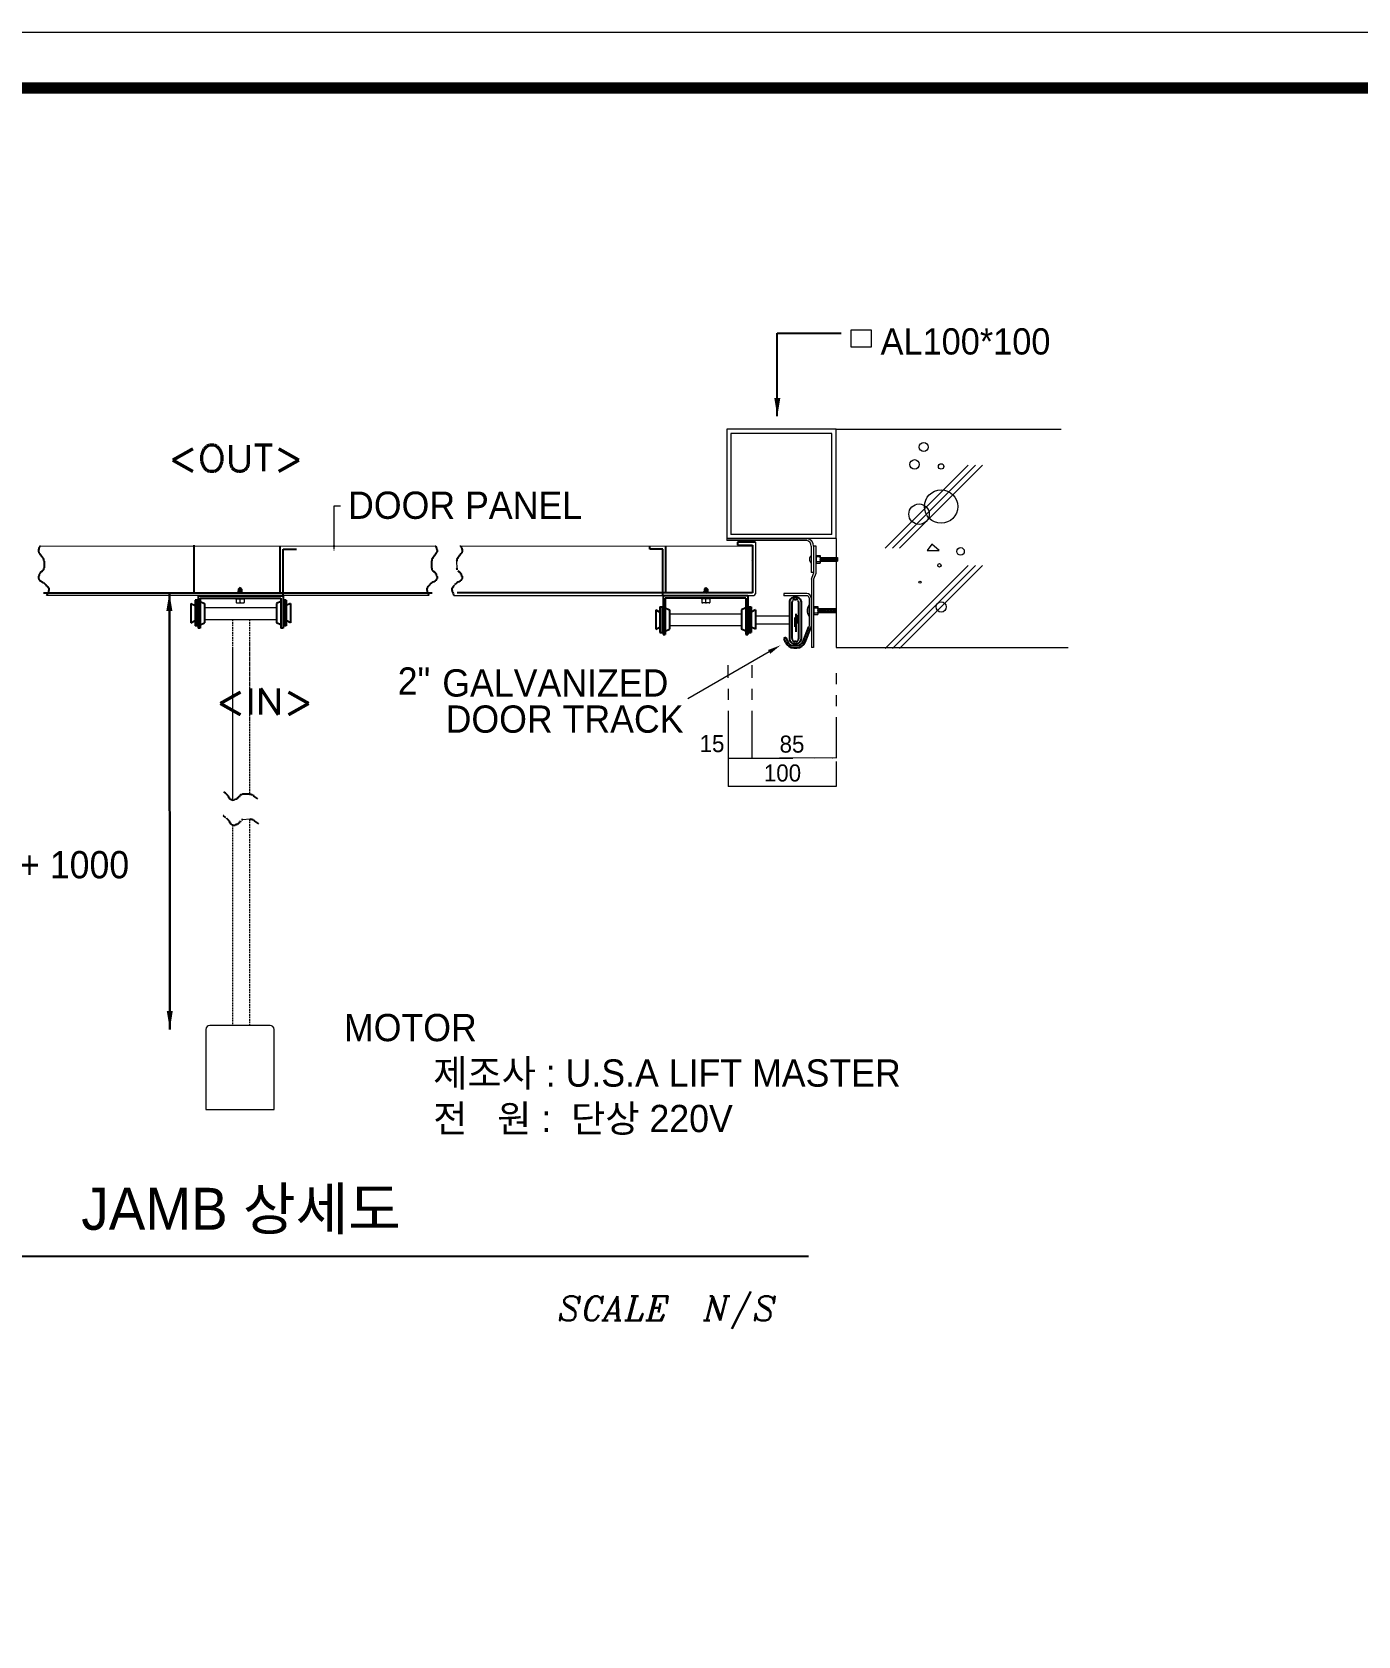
# Model space of a CAD drawing. Header units: millimetres. Extents: x 37414 to 54689, y 15261 to 27488.
# Drawn here: x 40704 to 45759, y 21375 to 27488 of the extents above; entities that cross this region are included whole.
import ezdxf
from ezdxf.enums import TextEntityAlignment as Align

# ---------------------------------------------------------------- set-up
doc = ezdxf.new("R2010")
doc.units = ezdxf.units.MM
doc.linetypes.add('DASHED2', pattern=[9.525, 6.35, -3.175])
doc.linetypes.add('HIDDEN', pattern=[0.375, 0.25, -0.125])
doc.layers.get('0').update_dxf_attribs({"lineweight": 13})
for name, color, linetype in [('BORDER', 2, 'Continuous'), ('DIM', 7, 'Continuous'), ('DIMENSION', 1, 'Continuous'), ('FORM', 7, 'Continuous'), ('GREEN', 3, 'Continuous'), ('HEAVY', 5, 'Continuous'), ('LIGHT', 1, 'Continuous'), ('LINE2', 5, 'Continuous'), ('MEDIUM', 2, 'Continuous')]:
    doc.layers.add(name, color=color, linetype=linetype)
doc.layers.add('치수', color=7, linetype='Continuous', lineweight=13)
doc.styles.add('ITALICC', font='italicc', dxfattribs={"height": 138.122195})
doc.styles.get("Standard").update_dxf_attribs({"font": 'Gulim.ttf'})
doc.dimstyles.new('ISO-25', dxfattribs={"dimtxt": 2.5, "dimasz": 2.5, "dimexe": 1.25, "dimexo": 0.625, "dimtad": 1, "dimtxsty": 'Standard', "dimcen": 2.5, "dimadec": 0, "dimazin": 0, "dimtfac": 1, "dimtmove": 0, "dimatfit": 3, "dimfxl": 0, "dimarcsym": 0})

msp = doc.modelspace()

# ---------------------------------------------------------------- linework, layer by layer
at = {"color": 251}
msp.add_line((37414.4, 27488.3), (54689.1, 27488.3), dxfattribs=at)
for p, q in [((43768.8, 25974.2), (44627.6, 25974.2)), ((43461.4, 25543.6), (43461.4, 25346.7)), ((42217.1, 25341.1), (40759, 25341.1)), ((42312.6, 25341.1), (43455.8, 25341.1)), ((43768.8, 25142.1), (44653.6, 25142.1))]:
    msp.add_line(p, q)
at = {"color": 5}
for p, q in [((43956.2, 25521.5), (44272.7, 25838)), ((43983.8, 25521.5), (44300.3, 25838)), ((44011.4, 25521.5), (44327.9, 25838)), ((43352.8, 25558.2), (43352.8, 25550)), ((43357.4, 25558.2), (43659.2, 25558.2)), ((43357.4, 25550), (43352.8, 25550)), ((43657.8, 25550), (43357.4, 25550)), ((43674.6, 25529.3), (43674.6, 25428.4)), ((43683, 25529.3), (43683, 25428.4)), ((43683.4, 25529.5), (43691.8, 25529.5)), ((43683.4, 25529.5), (43683.4, 25424.3)), ((43691.8, 25529.5), (43691.8, 25424.3)), ((43692.4, 25495), (43692.4, 25462.1)), ((43693.2, 25495), (43692.4, 25495)), ((43693.2, 25495), (43693.2, 25462.1)), ((43693.2, 25493.7), (43708.4, 25493.7)), ((43708.4, 25493.7), (43707.2, 25488)), ((43708.4, 25493.7), (43708.4, 25463.4)), ((42321.9, 25471), (42323.7, 25443.9)), ((43673.6, 25492.7), (43673.6, 25464.5)), ((43673.6, 25492.7), (43674.5, 25492.7)), ((43673.7, 25464.4), (43674.5, 25464.4)), ((43693.2, 25462.1), (43692.4, 25462.1)), ((43707.2, 25488), (43693.2, 25488)), ((43707.4, 25469), (43693.2, 25469)), ((43693.2, 25463.4), (43708.4, 25463.4)), ((43707.2, 25488), (43708.2, 25479.4)), ((43708.3, 25477.7), (43707.4, 25469)), ((43707.4, 25469), (43708.4, 25463.4)), ((43708.4, 25486.1), (43714.4, 25486.1)), ((43708.4, 25470.9), (43714.4, 25470.9)), ((43712.3, 25486.1), (43711.2, 25470.9)), ((43714.4, 25486.1), (43720.5, 25486.1)), ((43714.4, 25470.9), (43720.5, 25470.9)), ((43716.5, 25486.1), (43715.4, 25470.9)), ((43720.7, 25486.1), (43719.7, 25470.9)), ((43720.5, 25486.1), (43726.5, 25486.1)), ((43720.5, 25470.9), (43726.5, 25470.9)), ((43724.9, 25486.1), (43723.9, 25470.9)), ((43726.5, 25486.1), (43732.6, 25486.1)), ((43726.5, 25470.9), (43732.6, 25470.9)), ((43729.1, 25486.1), (43728.1, 25470.9)), ((43733.3, 25486.1), (43732.3, 25470.9)), ((43732.6, 25486.1), (43738.6, 25486.1)), ((43732.6, 25470.9), (43738.6, 25470.9)), ((43737.6, 25486.1), (43736.5, 25470.9)), ((43738.6, 25486.1), (43744.7, 25486.1)), ((43738.6, 25470.9), (43744.7, 25470.9)), ((43741.8, 25486.1), (43740.7, 25470.9)), ((43744.7, 25486.1), (43750.7, 25486.1)), ((43744.7, 25470.9), (43750.7, 25470.9)), ((43746, 25486.1), (43745, 25470.9)), ((43750.2, 25486.1), (43749.2, 25470.9)), ((43750.7, 25486.1), (43756.8, 25486.1)), ((43750.7, 25470.9), (43756.8, 25470.9)), ((43754.4, 25486.1), (43753.4, 25470.9)), ((43756.8, 25486.1), (43762.8, 25486.1)), ((43756.8, 25470.9), (43762.8, 25470.9)), ((43758.6, 25486.1), (43757.6, 25470.9)), ((43762.9, 25486.1), (43761.8, 25470.9)), ((43762.8, 25486.1), (43768.9, 25486.1)), ((43762.8, 25470.9), (43768.9, 25470.9)), ((43767.1, 25486.1), (43766, 25470.9)), ((43768.9, 25486.1), (43774.9, 25486.1)), ((43768.9, 25470.9), (43774.9, 25470.9)), ((43771.3, 25486.1), (43770.3, 25470.9)), ((43774.9, 25486.1), (43774.9, 25470.9)), ((43956.2, 25138.6), (44272.7, 25455.2)), ((43983.8, 25138.6), (44300.3, 25455.2)), ((44011.4, 25138.6), (44327.9, 25455.2)), ((43683, 25428.4), (43674.6, 25428.4)), ((43675, 25403.3), (43683.4, 25424.3)), ((43675, 25403.3), (43675, 25142.1)), ((43691.8, 25424.3), (43683.4, 25403.3)), ((43683.4, 25403.3), (43683.4, 25142.1)), ((41479.6, 25329.6), (41515.2, 25329.6)), ((41479.6, 25328.1), (41479.6, 25329.6)), ((41479.6, 25328.1), (41497.4, 25326.9)), ((41482.5, 25327.9), (41482.5, 25313.6)), ((41482.5, 25314.8), (41483.7, 25313.5)), ((41483.3, 25312.8), (41511.9, 25312.8)), ((41485.6, 25312.8), (41494.6, 25312.8)), ((41497.6, 25314.8), (41496.4, 25313.5)), ((41497.4, 25326.9), (41515.2, 25328.1)), ((41497.6, 25314.8), (41497.6, 25329.6)), ((41497.6, 25314.8), (41498.8, 25313.5)), ((41500.6, 25312.8), (41509.7, 25312.8)), ((41512.8, 25314.8), (41511.5, 25313.5)), ((41512.8, 25327.9), (41512.8, 25313.6)), ((41515.2, 25328.1), (41515.2, 25329.6)), ((43290.8, 25329.6), (43255.2, 25329.6)), ((43255.2, 25328.1), (43255.2, 25329.6)), ((43273, 25326.9), (43255.2, 25328.1)), ((43257.7, 25327.9), (43257.7, 25313.6)), ((43257.7, 25314.8), (43258.9, 25313.5)), ((43287.1, 25312.8), (43258.5, 25312.8)), ((43269.8, 25312.8), (43260.7, 25312.8)), ((43272.8, 25314.8), (43271.6, 25313.5)), ((43272.8, 25314.8), (43272.8, 25329.6)), ((43272.8, 25314.8), (43274.1, 25313.5)), ((43290.8, 25328.1), (43273, 25326.9)), ((43284.9, 25312.8), (43275.9, 25312.8)), ((43287.9, 25314.8), (43286.7, 25313.5)), ((43287.9, 25327.9), (43287.9, 25313.6)), ((43290.8, 25328.1), (43290.8, 25329.6)), ((43657.7, 25348), (43569.3, 25348)), ((43569.3, 25348), (43569.3, 25339.6)), ((43657.7, 25339.6), (43569.3, 25339.6)), ((43666.1, 25331.2), (43666.1, 25223.8)), ((43674.5, 25331.2), (43674.5, 25223.8)), ((43592.4, 25261.5), (43461.4, 25261.5)), ((43665, 25304), (43665, 25262.2)), ((43665.1, 25304.2), (43665.9, 25304.2)), ((43665.1, 25262), (43665.9, 25262)), ((43683.9, 25299.4), (43683.9, 25266.5)), ((43684.6, 25299.4), (43683.9, 25299.4)), ((43684.6, 25266.5), (43683.9, 25266.5)), ((43684.6, 25299.4), (43684.6, 25266.5)), ((43684.6, 25298.1), (43699.8, 25298.1)), ((43698.6, 25292.3), (43684.6, 25292.3)), ((43698.8, 25273.3), (43684.6, 25273.3)), ((43684.6, 25267.8), (43699.8, 25267.8)), ((43699.8, 25298.1), (43698.6, 25292.3)), ((43698.6, 25292.3), (43699.7, 25283.8)), ((43699.7, 25282), (43698.8, 25273.3)), ((43698.8, 25273.3), (43699.8, 25267.8)), ((43699.8, 25298.1), (43699.8, 25267.8)), ((43699.9, 25291), (43706, 25291)), ((43699.9, 25275.8), (43706, 25275.8)), ((43703.9, 25291), (43702.8, 25275.8)), ((43706, 25291), (43712, 25291)), ((43706, 25275.8), (43712, 25275.8)), ((43708.1, 25291), (43707, 25275.8)), ((43712.3, 25291), (43711.2, 25275.8)), ((43712, 25291), (43718.1, 25291)), ((43712, 25275.8), (43718.1, 25275.8)), ((43716.5, 25291), (43715.5, 25275.8)), ((43718.1, 25291), (43724.1, 25291)), ((43718.1, 25275.8), (43724.1, 25275.8)), ((43720.7, 25291), (43719.7, 25275.8)), ((43724.9, 25291), (43723.9, 25275.8)), ((43724.1, 25291), (43730.2, 25291)), ((43724.1, 25275.8), (43730.2, 25275.8)), ((43729.2, 25291), (43728.1, 25275.8)), ((43730.2, 25291), (43736.3, 25291)), ((43730.2, 25275.8), (43736.3, 25275.8)), ((43733.4, 25291), (43732.3, 25275.8)), ((43736.3, 25291), (43742.3, 25291)), ((43736.3, 25275.8), (43742.3, 25275.8)), ((43737.6, 25291), (43736.6, 25275.8)), ((43741.8, 25291), (43740.8, 25275.8)), ((43742.3, 25291), (43748.4, 25291)), ((43742.3, 25275.8), (43748.4, 25275.8)), ((43746, 25291), (43745, 25275.8)), ((43748.4, 25291), (43754.4, 25291)), ((43748.4, 25275.8), (43754.4, 25275.8)), ((43750.2, 25291), (43749.2, 25275.8)), ((43754.5, 25291), (43753.4, 25275.8)), ((43754.4, 25291), (43760.5, 25291)), ((43754.4, 25275.8), (43760.5, 25275.8)), ((43758.7, 25291), (43757.6, 25275.8)), ((43760.5, 25291), (43766.5, 25291)), ((43760.5, 25275.8), (43766.5, 25275.8)), ((43762.9, 25291), (43761.9, 25275.8)), ((43766.5, 25291), (43766.5, 25275.8)), ((43592.4, 25231.5), (43461.4, 25231.5)), ((43683.4, 25142.1), (43675, 25142.1)), ((41534.7, 24488.4), (41507.7, 24485.5))]:
    msp.add_line(p, q, dxfattribs=at)
at = {"color": 1}
for p, q in [((41855, 25682.2), (41880.2, 25682.2)), ((41855, 25531.9), (41855, 25682.2)), ((43461.4, 25285.6), (43461.4, 25231.5))]:
    msp.add_line(p, q, dxfattribs=at)
at = {"lineweight": 13}
for p, q in [((43768.8, 25558.2), (43352.8, 25558.2)), ((43753.2, 25573.8), (43368.4, 25573.8))]:
    msp.add_line(p, q, dxfattribs=at)
at = {"color": 3}
for p, q in [((40734, 25524.9), (40734, 25524.9)), ((42343.2, 25527.3), (42343.2, 25527.3)), ((40750.3, 25465.8), (40750.3, 25465.8)), ((42322.4, 25476.8), (42322.4, 25476.8)), ((43446, 25475), (43446, 25475)), ((40752.9, 25384.7), (40752.9, 25384.7)), ((43264.4, 25358.9), (43264.4, 25358.9)), ((41540.5, 24488.1), (41540.5, 24488.1))]:
    msp.add_line(p, q, dxfattribs=at)
at = {"color": 2}
for p, q in [((41361.5, 25294.4), (41636.3, 25294.4)), ((41362.9, 25249), (41637.7, 25249)), ((43408.9, 25269.8), (43134.1, 25269.8)), ((43407.5, 25224.5), (43132.7, 25224.5))]:
    msp.add_line(p, q, dxfattribs=at)
at = {"color": 3, "lineweight": 5, "const_width": 12.6}
for points in [[(41498.6, 24972.4), (41421.7, 24929.1)], [(41537.1, 24986.8), (41537.1, 24885.8)], [(41575.6, 24986.8), (41642.9, 24885.8)], [(41575.6, 24986.8), (41575.6, 24885.8)], [(41642.9, 24986.8), (41642.9, 24885.8)], [(41681.4, 24972.4), (41758.3, 24929.1)], [(41421.7, 24929.1), (41498.6, 24885.8)], [(41758.3, 24929.1), (41681.4, 24885.8)]]:
    msp.add_lwpolyline(points, dxfattribs=at)
at = {"color": 5}
for centre, radius, start, end in [((43653.6, 25529.3), 29.5, 0, 78.99145), ((43653.6, 25529.3), 21, 0, 78.52166), ((43687.3, 25478.6), 19.7, 134.05553, 225.64198), ((43700.7, 25478.5), 7.57, 354.13015, 7.08841), ((41483.3, 25313.6), 0.841, 180, 270), ((41485.6, 25315.3), 2.52, 224.36579, 270), ((41494.6, 25315.3), 2.52, 270, 315.63421), ((41500.6, 25315.3), 2.52, 224.36579, 270), ((41509.7, 25315.3), 2.52, 270, 315.63421), ((41511.9, 25313.6), 0.841, 270, 0), ((43258.5, 25313.6), 0.841, 180, 270), ((43260.7, 25315.3), 2.52, 224.36579, 270), ((43269.8, 25315.3), 2.52, 270, 315.63421), ((43275.9, 25315.3), 2.52, 224.36579, 270), ((43284.9, 25315.3), 2.52, 270, 315.63421), ((43287.1, 25313.6), 0.841, 270, 0), ((43657.7, 25331.2), 16.8, 0, 90), ((43657.7, 25331.2), 8.41, 0, 90), ((43698.8, 25283.1), 39.8, 148.0399, 211.98331), ((43692.1, 25282.8), 7.57, 354.13015, 7.08841), ((43657.7, 25223.8), 8.41, 338, 0), ((43657.7, 25223.8), 16.8, 338, 0)]:
    msp.add_arc(centre, radius, start, end, dxfattribs=at)
msp.add_arc((43455.8, 25346.7), 5.57, 270, 0)
at = {"color": 1}
msp.add_solid([(41859.2, 25531.9), (41850.8, 25531.9), (41855, 25506.6)], dxfattribs=at)
at = {"layer": 'BORDER', "color": 4}
msp.add_line((39967.6, 22822), (43663.8, 22822), dxfattribs=at)
at = {"layer": 'DIM', "lineweight": 9}
for p, q in [((43768.8, 25558.2), (43768.8, 25142.1)), ((44134.5, 25536.1), (44116.3, 25512.7)), ((44116.3, 25512.7), (44161.8, 25512.7)), ((44161.8, 25512.7), (44134.5, 25536.1)), ((44161.8, 25512.7), (44161.8, 25512.7)), ((41366.5, 23687), (41366.5, 23382)), ((41611.5, 23702), (41381.5, 23702)), ((41626.5, 23382), (41626.5, 23687)), ((41366.5, 23382), (41626.5, 23382))]:
    msp.add_line(p, q, dxfattribs=at)
at = {"layer": 'DIM', "linetype": 'DASHED2', "lineweight": 9}
for p, q in [((41467.8, 25249), (41467.8, 24559.6)), ((41532.8, 25249), (41532.8, 24583)), ((41467.8, 25141.8), (41467.8, 24559.6)), ((41532.8, 25164.1), (41532.8, 24583)), ((41467.8, 24465.9), (41467.8, 23702)), ((41532.8, 24488.2), (41532.8, 23702))]:
    msp.add_line(p, q, dxfattribs=at)
at = {"layer": 'DIM', "lineweight": 13}
for points in [[(43768.8, 25558.2), (43768.8, 25974.2), (43352.8, 25974.2), (43352.8, 25558.2)], [(43753.2, 25573.8), (43753.2, 25958.6), (43368.4, 25958.6), (43368.4, 25573.8)]]:
    msp.add_lwpolyline(points, dxfattribs=at)
at = {"layer": 'DIM', "lineweight": 9}
for centre, radius in [((44103.3, 25906.6), 16.9), ((44068.2, 25840.3), 18.2), ((44169.6, 25832.5), 10.4), ((44169.6, 25679.8), 63.7), ((44085.4, 25650.7), 39), ((44243.7, 25508.8), 14.3), ((44163.1, 25455.5), 6.5), ((44089, 25391.8), 3.9), ((44169.6, 25296.9), 19.5)]:
    msp.add_circle(centre, radius, dxfattribs=at)
for centre, start, end in [((41381.5, 23687), 90, 180), ((41611.5, 23687), 0, 90)]:
    msp.add_arc(centre, 15, start, end, dxfattribs=at)
at = {"layer": 'DIMENSION', "linetype": 'HIDDEN'}
msp.add_lwpolyline([(43626.2, 25175, -0.414214), (43617, 25165.8), (43610.8, 25165.8, -0.414214), (43601.6, 25175), (43601.6, 25316.4, -0.414214), (43610.8, 25325.6), (43617, 25325.6, -0.414214), (43626.2, 25316.4)], format="xyb", close=True, dxfattribs=at)
at = {"layer": 'FORM', "const_width": 42.6}
msp.add_lwpolyline([(37627.8, 27274.8), (54475.7, 27274.8), (54475.7, 15474.9), (37627.8, 15474.9)], close=True, dxfattribs=at)
at = {"layer": 'GREEN'}
for p, q in [((41320.5, 25532.9), (41320.5, 25351.4)), ((41650.1, 25351.4), (41650.1, 25529)), ((41661.2, 25341.1), (41661.2, 25517.6)), ((41661.2, 25517.6), (41711.9, 25517.6)), ((43058.6, 25517.6), (43058.6, 25528.4)), ((43109.2, 25517.6), (43058.6, 25517.6)), ((43109.2, 25341.1), (43109.2, 25517.6)), ((43120.3, 25351.4), (43120.3, 25529)), ((43393.8, 25532.9), (43449.9, 25532.9)), ((43449.9, 25532.9), (43449.9, 25351.4)), ((40747.4, 25351.4), (42228.7, 25351.4)), ((41320.5, 25351.4), (41650.1, 25351.4)), ((43449.9, 25351.4), (42324.2, 25351.4)), ((42972.8, 25351.4), (42643.2, 25351.4)), ((43449.9, 25351.4), (43120.3, 25351.4))]:
    msp.add_line(p, q, dxfattribs=at)
at = {"layer": 'HEAVY', "color": 5}
for p, q in [((43643.3, 25165.7), (43665.5, 25220.7)), ((43651.1, 25162.5), (43673.3, 25217.5)), ((43577.6, 25180.3), (43569.8, 25177.1)), ((43569.8, 25177.1), (43575.6, 25162.5)), ((43577.6, 25180.3), (43583.4, 25165.7)), ((43607.5, 25149.5), (43619.2, 25149.5)), ((43607.5, 25141.1), (43619.2, 25141.1))]:
    msp.add_line(p, q, dxfattribs=at)
msp.add_lwpolyline([(43635.4, 25175, -0.414214), (43617, 25156.5), (43610.8, 25156.5, -0.414214), (43592.4, 25175), (43592.4, 25316.4, -0.414214), (43610.8, 25334.8), (43617, 25334.8, -0.414214), (43635.4, 25316.4)], format="xyb", close=True, dxfattribs=at)
for centre, radius, start, end in [((43607.5, 25175.4), 34.3, 202, 270), ((43607.5, 25175.4), 25.9, 202, 270), ((43619.2, 25175.4), 25.9, 270, 338), ((43619.2, 25175.4), 34.3, 270, 338)]:
    msp.add_arc(centre, radius, start, end, dxfattribs=at)
at = {"layer": 'LIGHT'}
for p, q in [((41490.9, 25365.3), (41496.8, 25370.8)), ((41496.8, 25370.8), (41502.7, 25365.1)), ((43267.2, 25365.3), (43273.1, 25370.8)), ((43273.1, 25370.8), (43279, 25365.1)), ((41489.1, 25354.9), (41490.9, 25356.8)), ((41490.5, 25353.6), (41489.1, 25354.9)), ((41489.1, 25354.9), (41504.6, 25353.6)), ((41489.1, 25352.1), (41490.5, 25353.6)), ((41490.1, 25351.2), (41489.1, 25352.1)), ((41489.1, 25352.1), (41499.6, 25351.2)), ((41490.9, 25365.3), (41490.9, 25356.8)), ((41490.9, 25365.3), (41494.9, 25365.3)), ((41495.1, 25365.4), (41496.8, 25357)), ((41502.7, 25365.1), (41502.7, 25355.2)), ((41504.6, 25353.6), (41502.7, 25355.2)), ((41503.1, 25352), (41504.6, 25353.6)), ((41504.1, 25351.2), (41503.1, 25352)), ((43265.3, 25354.9), (43267.2, 25356.8)), ((43266.8, 25353.6), (43265.3, 25354.9)), ((43265.3, 25354.9), (43280.8, 25353.6)), ((43265.3, 25352.1), (43266.8, 25353.6)), ((43266.3, 25351.2), (43265.3, 25352.1)), ((43265.3, 25352.1), (43275.9, 25351.2)), ((43267.2, 25365.3), (43267.2, 25356.8)), ((43267.2, 25365.3), (43271.2, 25365.3)), ((43271.4, 25365.4), (43273.1, 25357)), ((43279, 25365.1), (43279, 25355.2)), ((43280.8, 25353.6), (43279, 25355.2)), ((43279.4, 25352), (43280.8, 25353.6)), ((43280.3, 25351.2), (43279.4, 25352)), ((43612.1, 25256.4), (43612.1, 25221.5)), ((43615.8, 25271.4), (43615.8, 25201.6)), ((43619.6, 25265.2), (43619.6, 25234))]:
    msp.add_line(p, q, dxfattribs=at)
for centre, radius, start, end in [((41501, 25366.5), 6, 134.33236, 190.02036), ((43277.3, 25366.5), 6, 134.33236, 190.02036), ((41487.4, 25279.5), 76.9, 78.22724, 87.68394), ((41487.4, 25276.7), 76.9, 78.22724, 87.68394), ((43263.7, 25279.5), 76.9, 78.22724, 87.68394), ((43263.7, 25276.7), 76.9, 78.22724, 87.68394)]:
    msp.add_arc(centre, radius, start, end, dxfattribs=at)
at = {"layer": 'LINE2'}
for p, q in [((40729.8, 25518), (40728, 25514.4)), ((40728, 25514.4), (40728, 25507.1)), ((40728, 25507.1), (40729.8, 25505.3)), ((40731.6, 25523.4), (40729.8, 25521.6)), ((40729.8, 25521.6), (40729.8, 25518)), ((40729.8, 25505.3), (40729.8, 25503.5)), ((40729.8, 25503.5), (40733.5, 25499.9)), ((40733.5, 25527), (40731.6, 25525.2)), ((40731.6, 25525.2), (40731.6, 25523.4)), ((40733.5, 25528.8), (40733.5, 25527)), ((40735.3, 25528.8), (40733.5, 25528.8)), ((40733.5, 25499.9), (40735.3, 25496.3)), ((40735.3, 25530.6), (40735.3, 25528.8)), ((40735.3, 25496.3), (40738.9, 25492.7)), ((42240.8, 25496.3), (42237.2, 25492.7)), ((42240.8, 25530.6), (42240.8, 25528.8)), ((42240.8, 25528.8), (42242.6, 25528.8)), ((42242.6, 25499.9), (42240.8, 25496.3)), ((42242.6, 25528.8), (42242.6, 25527)), ((42242.6, 25527), (42244.4, 25525.2)), ((42246.3, 25503.5), (42242.6, 25499.9)), ((42244.4, 25525.2), (42244.4, 25523.4)), ((42244.4, 25523.4), (42246.3, 25521.6)), ((42246.3, 25521.6), (42246.3, 25518)), ((42246.3, 25518), (42248.1, 25514.4)), ((42248.1, 25507.1), (42246.3, 25505.3)), ((42246.3, 25505.3), (42246.3, 25503.5)), ((42248.1, 25514.4), (42248.1, 25507.1)), ((42336.3, 25496.3), (42332.7, 25492.7)), ((42336.3, 25530.6), (42336.3, 25528.8)), ((42336.3, 25528.8), (42338.1, 25528.8)), ((42338.1, 25499.9), (42336.3, 25496.3)), ((42338.1, 25528.8), (42338.1, 25527)), ((42338.1, 25527), (42340, 25525.2)), ((42341.8, 25503.5), (42338.1, 25499.9)), ((42340, 25525.2), (42340, 25523.4)), ((42340, 25523.4), (42341.8, 25521.6)), ((42341.8, 25521.6), (42341.8, 25518)), ((42341.8, 25518), (42343.6, 25514.4)), ((42343.6, 25507.1), (42341.8, 25505.3)), ((42341.8, 25505.3), (42341.8, 25503.5)), ((42343.6, 25514.4), (42343.6, 25507.1)), ((40738.9, 25492.7), (40740.7, 25489.1)), ((40740.7, 25489.1), (40744.3, 25487.2)), ((40744.3, 25434.8), (40740.7, 25433)), ((40740.7, 25433), (40740.7, 25431.2)), ((40744.3, 25487.2), (40744.3, 25483.6)), ((40744.3, 25483.6), (40746.1, 25481.8)), ((40747.9, 25438.4), (40744.3, 25434.8)), ((40746.1, 25481.8), (40747.9, 25478.2)), ((40747.9, 25478.2), (40747.9, 25474.6)), ((40747.9, 25474.6), (40749.7, 25471)), ((40749.7, 25445.7), (40747.9, 25443.9)), ((40747.9, 25443.9), (40747.9, 25438.4)), ((40749.7, 25471), (40749.7, 25445.7)), ((42228.2, 25474.6), (42226.4, 25471)), ((42226.4, 25471), (42226.4, 25445.7)), ((42226.4, 25445.7), (42228.2, 25443.9)), ((42230, 25481.8), (42228.2, 25478.2)), ((42228.2, 25478.2), (42228.2, 25474.6)), ((42228.2, 25443.9), (42228.2, 25438.4)), ((42228.2, 25438.4), (42231.8, 25434.8)), ((42231.8, 25483.6), (42230, 25481.8)), ((42235.4, 25489.1), (42231.8, 25487.2)), ((42231.8, 25487.2), (42231.8, 25483.6)), ((42231.8, 25434.8), (42235.4, 25433)), ((42237.2, 25492.7), (42235.4, 25489.1)), ((42235.4, 25433), (42235.4, 25431.2)), ((42323.7, 25474.6), (42321.9, 25471)), ((42321.9, 25445.7), (42323.7, 25443.9)), ((42325.5, 25481.8), (42323.7, 25478.2)), ((42323.7, 25478.2), (42323.7, 25474.6)), ((42323.7, 25443.9), (42323.7, 25438.4)), ((42327.3, 25483.6), (42325.5, 25481.8)), ((42330.9, 25489.1), (42327.3, 25487.2)), ((42327.3, 25487.2), (42327.3, 25483.6)), ((42327.3, 25434.8), (42330.9, 25433)), ((42332.7, 25492.7), (42330.9, 25489.1)), ((42330.9, 25433), (42330.9, 25431.2)), ((40729.8, 25415), (40728, 25413.1)), ((40728, 25413.1), (40728, 25405.9)), ((40728, 25405.9), (40729.8, 25404.1)), ((40731.6, 25416.8), (40729.8, 25415)), ((40729.8, 25404.1), (40729.8, 25402.3)), ((40729.8, 25402.3), (40731.6, 25400.5)), ((40733.5, 25424), (40731.6, 25422.2)), ((40731.6, 25422.2), (40731.6, 25416.8)), ((40731.6, 25400.5), (40731.6, 25398.7)), ((40731.6, 25398.7), (40733.5, 25398.7)), ((40735.3, 25425.8), (40733.5, 25424)), ((40733.5, 25398.7), (40733.5, 25396.9)), ((40733.5, 25396.9), (40735.3, 25396.9)), ((40737.1, 25429.4), (40735.3, 25425.8)), ((40735.3, 25396.9), (40737.1, 25395.1)), ((40740.7, 25431.2), (40737.1, 25429.4)), ((40737.1, 25395.1), (40740.7, 25393.3)), ((40740.7, 25393.3), (40744.3, 25391.5)), ((40744.3, 25391.5), (40746.1, 25389.6)), ((40746.1, 25389.6), (40747.9, 25389.6)), ((40747.9, 25389.6), (40749.7, 25387.8)), ((40749.7, 25387.8), (40751.5, 25386)), ((40751.5, 25386), (40755.2, 25382.4)), ((40755.2, 25382.4), (40757, 25382.4)), ((40757, 25382.4), (40757, 25380.6)), ((40757, 25380.6), (40758.8, 25378.8)), ((40758.8, 25378.8), (40762.4, 25375.2)), ((40762.4, 25375.2), (40764.2, 25371.6)), ((40764.2, 25371.6), (40766, 25371.6)), ((40766, 25371.6), (40766, 25369.8)), ((42211.9, 25371.6), (42210.1, 25371.6)), ((42210.1, 25371.6), (42210.1, 25369.8)), ((42213.7, 25375.2), (42211.9, 25371.6)), ((42217.3, 25378.8), (42213.7, 25375.2)), ((42219.1, 25380.6), (42217.3, 25378.8)), ((42219.1, 25382.4), (42219.1, 25380.6)), ((42220.9, 25382.4), (42219.1, 25382.4)), ((42224.5, 25386), (42220.9, 25382.4)), ((42226.4, 25387.8), (42224.5, 25386)), ((42228.2, 25389.6), (42226.4, 25387.8)), ((42230, 25389.6), (42228.2, 25389.6)), ((42231.8, 25391.5), (42230, 25389.6)), ((42235.4, 25393.3), (42231.8, 25391.5)), ((42235.4, 25431.2), (42239, 25429.4)), ((42239, 25395.1), (42235.4, 25393.3)), ((42239, 25429.4), (42240.8, 25425.8)), ((42240.8, 25396.9), (42239, 25395.1)), ((42240.8, 25425.8), (42242.6, 25424)), ((42242.6, 25396.9), (42240.8, 25396.9)), ((42242.6, 25424), (42244.4, 25422.2)), ((42242.6, 25398.7), (42242.6, 25396.9)), ((42244.4, 25398.7), (42242.6, 25398.7)), ((42244.4, 25422.2), (42244.4, 25416.8)), ((42244.4, 25416.8), (42246.3, 25415)), ((42246.3, 25402.3), (42244.4, 25400.5)), ((42244.4, 25400.5), (42244.4, 25398.7)), ((42246.3, 25415), (42248.1, 25413.1)), ((42248.1, 25405.9), (42246.3, 25404.1)), ((42246.3, 25404.1), (42246.3, 25402.3)), ((42248.1, 25413.1), (42248.1, 25405.9)), ((42307.4, 25371.6), (42305.6, 25371.6)), ((42305.6, 25371.6), (42305.6, 25369.8)), ((42309.2, 25375.2), (42307.4, 25371.6)), ((42312.8, 25378.8), (42309.2, 25375.2)), ((42316.4, 25382.4), (42314.6, 25382.4)), ((42320.1, 25386), (42316.4, 25382.4)), ((42321.9, 25387.8), (42320.1, 25386)), ((42323.7, 25389.6), (42321.9, 25387.8)), ((42325.5, 25389.6), (42323.7, 25389.6)), ((42327.3, 25391.5), (42325.5, 25389.6)), ((42330.9, 25393.3), (42327.3, 25391.5)), ((42330.9, 25431.2), (42334.5, 25429.4)), ((42334.5, 25395.1), (42330.9, 25393.3)), ((42334.5, 25429.4), (42336.3, 25425.8)), ((42336.3, 25396.9), (42334.5, 25395.1)), ((42336.3, 25425.8), (42338.1, 25424)), ((42338.1, 25396.9), (42336.3, 25396.9)), ((42338.1, 25424), (42340, 25422.2)), ((42340, 25398.7), (42338.1, 25398.7)), ((42338.1, 25398.7), (42338.1, 25396.9)), ((42340, 25422.2), (42340, 25416.8)), ((42340, 25416.8), (42341.8, 25415)), ((42341.8, 25402.3), (42340, 25400.5)), ((42340, 25400.5), (42340, 25398.7)), ((42341.8, 25415), (42343.6, 25413.1)), ((42343.6, 25405.9), (42341.8, 25404.1)), ((42341.8, 25404.1), (42341.8, 25402.3)), ((42343.6, 25413.1), (42343.6, 25405.9)), ((40760.6, 25342.7), (40759, 25341.1)), ((40762.4, 25348.1), (40760.6, 25342.7)), ((40764.2, 25351.7), (40762.4, 25348.1)), ((40764.2, 25353.5), (40764.2, 25351.7)), ((40766, 25353.5), (40764.2, 25353.5)), ((40766, 25369.8), (40767.8, 25366.1)), ((40767.8, 25360.7), (40766, 25358.9)), ((40766, 25358.9), (40766, 25353.5)), ((40767.8, 25366.1), (40767.8, 25360.7)), ((42210.1, 25369.8), (42208.3, 25366.1)), ((42208.3, 25366.1), (42208.3, 25360.7)), ((42208.3, 25360.7), (42210.1, 25358.9)), ((42210.1, 25358.9), (42210.1, 25353.5)), ((42210.1, 25353.5), (42211.9, 25353.5)), ((42211.9, 25353.5), (42211.9, 25351.7)), ((42211.9, 25351.7), (42213.7, 25348.1)), ((42213.7, 25348.1), (42215.5, 25342.7)), ((42215.5, 25342.7), (42217.1, 25341.1)), ((42305.6, 25369.8), (42303.8, 25366.1)), ((42303.8, 25366.1), (42303.8, 25360.7)), ((42303.8, 25360.7), (42305.6, 25358.9)), ((42305.6, 25358.9), (42305.6, 25353.5)), ((42305.6, 25353.5), (42307.4, 25353.5)), ((42307.4, 25353.5), (42307.4, 25351.7)), ((42307.4, 25351.7), (42309.2, 25348.1)), ((42309.2, 25348.1), (42311, 25342.7)), ((42311, 25342.7), (42312.6, 25341.1)), ((41438.5, 24589.3), (41434.8, 24592.8)), ((41440.4, 24587.5), (41438.5, 24589.3)), ((41442.2, 24587.6), (41440.4, 24587.5)), ((41442.3, 24585.8), (41442.2, 24587.6)), ((41446, 24582.3), (41442.3, 24585.8)), ((41447.9, 24580.6), (41446, 24582.3)), ((41449.8, 24578.9), (41447.9, 24580.6)), ((41449.8, 24577), (41449.8, 24578.9)), ((41451.7, 24575.3), (41449.8, 24577)), ((41495.1, 24577), (41493.4, 24573.3)), ((41498.5, 24580.8), (41495.1, 24577)), ((41504, 24581), (41498.5, 24580.8)), ((41505.7, 24582.8), (41504, 24581)), ((41531, 24583.8), (41505.7, 24582.8)), ((41534.7, 24582.2), (41531, 24583.8)), ((41538.3, 24582.3), (41534.7, 24582.2)), ((41541.9, 24580.6), (41538.3, 24582.3)), ((41543.8, 24578.9), (41541.9, 24580.6)), ((41547.4, 24579), (41543.8, 24578.9)), ((41549.4, 24575.5), (41547.4, 24579)), ((41453.7, 24571.8), (41451.7, 24575.3)), ((41455.6, 24568.2), (41453.7, 24571.8)), ((41457.5, 24566.5), (41455.6, 24568.2)), ((41457.6, 24564.7), (41457.5, 24566.5)), ((41459.4, 24564.8), (41457.6, 24564.7)), ((41459.4, 24562.9), (41459.4, 24564.8)), ((41461.2, 24563), (41459.4, 24562.9)), ((41463.1, 24561.3), (41461.2, 24563)), ((41464.9, 24561.3), (41463.1, 24561.3)), ((41466.8, 24559.6), (41464.9, 24561.3)), ((41474, 24559.9), (41466.8, 24559.6)), ((41475.8, 24561.8), (41474, 24559.9)), ((41477.5, 24563.6), (41475.8, 24561.8)), ((41482.9, 24563.9), (41477.5, 24563.6)), ((41484.6, 24565.7), (41482.9, 24563.9)), ((41486.4, 24567.6), (41484.6, 24565.7)), ((41489.9, 24569.6), (41486.4, 24567.6)), ((41491.6, 24573.2), (41489.9, 24569.6)), ((41493.4, 24573.3), (41491.6, 24573.2)), ((41553.1, 24573.8), (41549.4, 24575.5)), ((41556.8, 24570.4), (41553.1, 24573.8)), ((41560.5, 24568.7), (41556.8, 24570.4)), ((41564.3, 24565.2), (41560.5, 24568.7)), ((41434.7, 24500.8), (41432.9, 24500.7)), ((41434.8, 24499), (41434.7, 24500.8)), ((41438.5, 24497.3), (41434.8, 24499)), ((41442.2, 24493.8), (41438.5, 24497.3)), ((41446, 24490.4), (41445.9, 24492.2)), ((41449.7, 24486.9), (41446, 24490.4)), ((41451.6, 24485.2), (41449.7, 24486.9)), ((41453.5, 24483.4), (41451.6, 24485.2)), ((41453.6, 24481.6), (41453.5, 24483.4)), ((41455.4, 24479.9), (41453.6, 24481.6)), ((41457.4, 24476.3), (41455.4, 24479.9)), ((41459.3, 24472.8), (41457.4, 24476.3)), ((41461.2, 24471), (41459.3, 24472.8)), ((41461.3, 24469.2), (41461.2, 24471)), ((41463.1, 24469.3), (41461.3, 24469.2)), ((41463.2, 24467.5), (41463.1, 24469.3)), ((41465, 24467.6), (41463.2, 24467.5)), ((41466.8, 24465.8), (41465, 24467.6)), ((41468.6, 24465.9), (41466.8, 24465.8)), ((41470.5, 24464.2), (41468.6, 24465.9)), ((41477.7, 24464.4), (41470.5, 24464.2)), ((41479.5, 24466.3), (41477.7, 24464.4)), ((41481.2, 24468.2), (41479.5, 24466.3)), ((41486.6, 24468.4), (41481.2, 24468.2)), ((41488.4, 24470.3), (41486.6, 24468.4)), ((41490.1, 24472.2), (41488.4, 24470.3)), ((41493.6, 24474.1), (41490.1, 24472.2)), ((41495.3, 24477.8), (41493.6, 24474.1)), ((41497.1, 24477.9), (41495.3, 24477.8)), ((41498.8, 24481.6), (41497.1, 24477.9)), ((41507.7, 24485.5), (41502.3, 24485.3)), ((41538.4, 24486.7), (41534.7, 24488.4)), ((41542, 24486.9), (41538.4, 24486.7)), ((41545.7, 24485.2), (41542, 24486.9)), ((41547.5, 24483.5), (41545.7, 24485.2)), ((41551.2, 24483.6), (41547.5, 24483.5)), ((41553.1, 24480.1), (41551.2, 24483.6)), ((41556.8, 24478.4), (41553.1, 24480.1)), ((41560.5, 24474.9), (41556.8, 24478.4)), ((41564.2, 24473.3), (41560.5, 24474.9)), ((41568, 24469.8), (41564.2, 24473.3))]:
    msp.add_line(p, q, dxfattribs=at)
at = {"layer": 'LINE2', "const_width": 4.4}
for points in [[(40735.3, 25529), (42240.8, 25529, -0.316742)], [(43449.5, 25529), (42336.3, 25529, 0.316742)]]:
    msp.add_lwpolyline(points, format="xyb", dxfattribs=at)
at = {"layer": 'MEDIUM'}
for p, q in [((43461.4, 25543.6), (43393.8, 25543.6)), ((43393.8, 25543.6), (43393.8, 25532.9)), ((41309, 25310.2), (41325.2, 25302.1)), ((41309, 25310.2), (41309, 25236.8)), ((41325.2, 25322.3), (41325.2, 25224.5)), ((41333.2, 25322.3), (41325.2, 25322.3)), ((41333.2, 25322.3), (41333.2, 25224.5)), ((41337.3, 25339.1), (41660.6, 25339.1)), ((41337.3, 25339.1), (41337.3, 25216.6)), ((41345.4, 25331.1), (41652.5, 25331.1)), ((41345.4, 25331.1), (41345.4, 25216.6)), ((41345.4, 25318.3), (41361.5, 25310.2)), ((41361.5, 25310.2), (41361.5, 25236.8)), ((41652.5, 25318.3), (41636.3, 25310.2)), ((41636.3, 25310.2), (41636.3, 25236.8)), ((41652.5, 25331.1), (41652.5, 25216.6)), ((41660.6, 25339.1), (41660.6, 25216.6)), ((41664.6, 25322.3), (41664.6, 25224.5)), ((41672.7, 25322.3), (41664.6, 25322.3)), ((41672.7, 25322.3), (41672.7, 25224.5)), ((41688.9, 25310.2), (41672.7, 25302.1)), ((41688.9, 25310.2), (41688.9, 25236.8)), ((43433.1, 25339.1), (43109.9, 25339.1)), ((43109.9, 25339.1), (43109.9, 25192.1)), ((43425.1, 25331.1), (43117.9, 25331.1)), ((43117.9, 25331.1), (43117.9, 25192.1)), ((43425.1, 25331.1), (43425.1, 25192.1)), ((43433.1, 25339.1), (43433.1, 25192.1)), ((43081.6, 25285.6), (43081.6, 25212.3)), ((43081.6, 25285.6), (43097.7, 25277.6)), ((43097.7, 25297.8), (43097.7, 25200)), ((43097.7, 25297.8), (43105.8, 25297.8)), ((43105.8, 25297.8), (43105.8, 25200)), ((43117.9, 25293.7), (43134.1, 25285.6)), ((43134.1, 25285.6), (43134.1, 25212.3)), ((43425.1, 25293.7), (43408.9, 25285.6)), ((43408.9, 25285.6), (43408.9, 25212.3)), ((43437.2, 25297.8), (43437.2, 25200)), ((43437.2, 25297.8), (43445.3, 25297.8)), ((43445.3, 25297.8), (43445.3, 25200)), ((43461.4, 25285.6), (43445.3, 25277.6)), ((43461.4, 25285.6), (43461.4, 25212.3)), ((41309, 25236.8), (41325.2, 25244.9)), ((41333.2, 25224.5), (41325.2, 25224.5)), ((41345.4, 25216.6), (41337.3, 25216.6)), ((41345.4, 25228.8), (41361.5, 25236.8)), ((41652.5, 25228.8), (41636.3, 25236.8)), ((41660.6, 25216.6), (41652.5, 25216.6)), ((41672.7, 25224.5), (41664.6, 25224.5)), ((41688.9, 25236.8), (41672.7, 25244.9)), ((43081.6, 25212.3), (43097.7, 25220.4)), ((43097.7, 25200), (43105.8, 25200)), ((43109.9, 25192.1), (43117.9, 25192.1)), ((43117.9, 25204.2), (43134.1, 25212.3)), ((43425.1, 25204.2), (43408.9, 25212.3)), ((43425.1, 25192.1), (43433.1, 25192.1)), ((43437.2, 25200), (43445.3, 25200)), ((43461.4, 25212.3), (43445.3, 25220.4))]:
    msp.add_line(p, q, dxfattribs=at)
at = {"layer": '치수', "lineweight": 13}
for p, q in [((41227.3, 24518), (41227.3, 25351.4)), ((43357.1, 24984.8), (43357.1, 24942.7)), ((43447.8, 24985), (43447.9, 24942.9)), ((43768.9, 24960.8), (43769, 24918.8)), ((43357.2, 24900.7), (43357.3, 24855.9)), ((43448, 24900.9), (43448, 24856)), ((43357.3, 24855.9), (43357.5, 24720.6)), ((43357.3, 24855.9), (43357.7, 24612.4)), ((43448, 24856), (43448.3, 24720.8)), ((43448, 24856), (43448.3, 24722.8)), ((43769, 24876.8), (43769.1, 24831.9)), ((43769.1, 24854.3), (43769.3, 24721.1)), ((43357.5, 24720.6), (43603.9, 24721.1)), ((43769.3, 24721.3), (43553.4, 24721)), ((43769.3, 24721.4), (43685.7, 24721.2)), ((43769.3, 24708.1), (43769.5, 24612.5)), ((43769.5, 24613.2), (43357.7, 24612.4)), ((41229, 23687), (41229, 23687))]:
    msp.add_line(p, q, dxfattribs=at)
at = {"layer": '치수', "lineweight": 9}
for p, q in [((43513.9, 25125.8), (43204.2, 24946.3)), ((43356.9, 25075.6), (43357, 25026.9)), ((43447.7, 25075.7), (43447.8, 25027)), ((43768.8, 25045), (43768.8, 25002.9))]:
    msp.add_line(p, q, dxfattribs=at)
at = {"layer": '치수', "lineweight": 5}
msp.add_lwpolyline([(43827.1, 26352.7), (43902.5, 26352.7), (43902.5, 26286.8), (43827.1, 26286.8)], close=True, dxfattribs=at)
at = {"layer": '치수', "color": 0, "lineweight": 9, "const_width": 12.6}
for points in [[(41317.2, 25899.9), (41240.3, 25856.6)], [(41240.3, 25856.6), (41317.2, 25813.4)], [(41355.7, 25890.3), (41350.8, 25875.9)], [(41350.8, 25875.9), (41350.8, 25851.8)], [(41360.5, 25899.9), (41355.7, 25890.3)], [(41370.1, 25909.5), (41360.5, 25899.9)], [(41379.7, 25914.3), (41370.1, 25909.5)], [(41398.9, 25914.3), (41379.7, 25914.3)], [(41408.5, 25909.5), (41398.9, 25914.3)], [(41418.2, 25899.9), (41408.5, 25909.5)], [(41423, 25890.3), (41418.2, 25899.9)], [(41427.8, 25875.9), (41423, 25890.3)], [(41427.8, 25851.8), (41427.8, 25875.9)], [(41461.4, 25914.3), (41461.4, 25842.2)], [(41528.7, 25842.2), (41528.7, 25914.3)], [(41552.8, 25914.3), (41620.1, 25914.3)], [(41586.4, 25914.3), (41586.4, 25813.4)], [(41644.1, 25899.9), (41721.1, 25856.6)], [(41721.1, 25856.6), (41644.1, 25813.4)], [(41350.8, 25851.8), (41355.7, 25837.4)], [(41355.7, 25837.4), (41360.5, 25827.8)], [(41360.5, 25827.8), (41370.1, 25818.2)], [(41370.1, 25818.2), (41379.7, 25813.4)], [(41379.7, 25813.4), (41398.9, 25813.4)], [(41398.9, 25813.4), (41408.5, 25818.2)], [(41408.5, 25818.2), (41418.2, 25827.8)], [(41418.2, 25827.8), (41423, 25837.4)], [(41423, 25837.4), (41427.8, 25851.8)], [(41461.4, 25842.2), (41466.2, 25827.8)], [(41466.2, 25827.8), (41475.9, 25818.2)], [(41475.9, 25818.2), (41490.3, 25813.4)], [(41490.3, 25813.4), (41499.9, 25813.4)], [(41499.9, 25813.4), (41514.3, 25818.2)], [(41514.3, 25818.2), (41523.9, 25827.8)], [(41523.9, 25827.8), (41528.7, 25842.2)]]:
    msp.add_lwpolyline(points, dxfattribs=at)
at = {"layer": '치수', "lineweight": 9}
msp.add_solid([(43509.7, 25133), (43518.1, 25118.6), (43557.2, 25150.9)], dxfattribs=at)
at = {"layer": '치수', "lineweight": 13}
for points in [[(43372.6, 24723.2), (43372.6, 24718.1), (43357.5, 24720.6)], [(43432.8, 24722.9), (43432.8, 24717.9), (43447.9, 24720.4)], [(43463.1, 24723), (43463.1, 24717.9), (43447.9, 24720.4)], [(43754.1, 24723.9), (43754.2, 24718.9), (43769.3, 24721.4)], [(43372.8, 24615), (43372.8, 24609.9), (43357.7, 24612.4)], [(43753.7, 24615.7), (43753.7, 24610.6), (43768.9, 24613.2)]]:
    msp.add_solid(points, dxfattribs=at)

# ---------------------------------------------------------------- texts
at = {"layer": 'BORDER', "color": 4}
msp.add_text(' JAMB 상세도', height=160, dxfattribs=at).set_placement((40833.4, 22922.9))
at = {"layer": 'BORDER', "color": 4, "style": 'ITALICC'}
msp.add_text('SCALE  N/S', height=93.26, dxfattribs=at).set_placement((42708.2, 22576.6))
at = {"layer": '치수', "color": 0, "lineweight": 9}
msp.add_text('DOOR PANEL', height=104, dxfattribs=at).set_placement((41908.6, 25684.8), align=Align.MIDDLE_LEFT)
msp.add_text('2"', height=104, dxfattribs=at).set_placement((42097.9, 24962.7))
for s, p in [('GALVANIZED', (43129.7, 25007.4)), ('DOOR TRACK', (43187.6, 24869.6))]:
    msp.add_text(s, height=104, dxfattribs=at).set_placement(p, align=Align.MIDDLE_RIGHT)
at = {"layer": '치수', "lineweight": 13}
for s, p in [('15', (43248.8, 24743.7)), ('85', (43553.8, 24741.7)), ('100', (43493.8, 24631.7))]:
    msp.add_text(s, height=65, dxfattribs=at).set_placement(p)
at = {"layer": '치수', "lineweight": 5, "insert": (43902.5, 26359.2), "char_height": 100, "width": 1455.658, "attachment_point": 1}
msp.add_mtext(' AL100*100', dxfattribs=at)
at = {"layer": '치수', "lineweight": 9, "insert": (39909.5, 24366.6), "char_height": 104, "width": 1575.702, "attachment_point": 1}
msp.add_mtext('DOOR 높이 + 1000', dxfattribs=at)
at = {"layer": '치수', "color": 0, "lineweight": 9, "insert": (41893, 23745.8), "char_height": 104, "width": 2497.055, "attachment_point": 1}
msp.add_mtext('MOTOR\\P         제조사 : U.S.A LIFT MASTER\\P         전   원 :  단상 220V       ', dxfattribs=at)

# ---------------------------------------------------------------- leaders
at = {"layer": '치수', "lineweight": 9}
msp.add_leader([(43545, 26023.8), (43545, 26341), (43788.1, 26341)], dimstyle='ISO-25', override={"dimscale": 35, "dimtxt": 2.7, "dimasz": 2, "dimtad": 0, "dimcen": 3, "dimclrt": 256}, dxfattribs=at)
at = {"layer": '치수', "lineweight": 13}
for points in [[(41227.3, 25351.4), (41229, 23687)], [(41229, 23687), (41227.3, 25351.4)]]:
    msp.add_leader(points, dimstyle='ISO-25', override={"dimscale": 35, "dimtxt": 2.7, "dimasz": 2, "dimtad": 0, "dimcen": 3, "dimclrt": 256}, dxfattribs=at)

doc.saveas('drawing.dxf')
